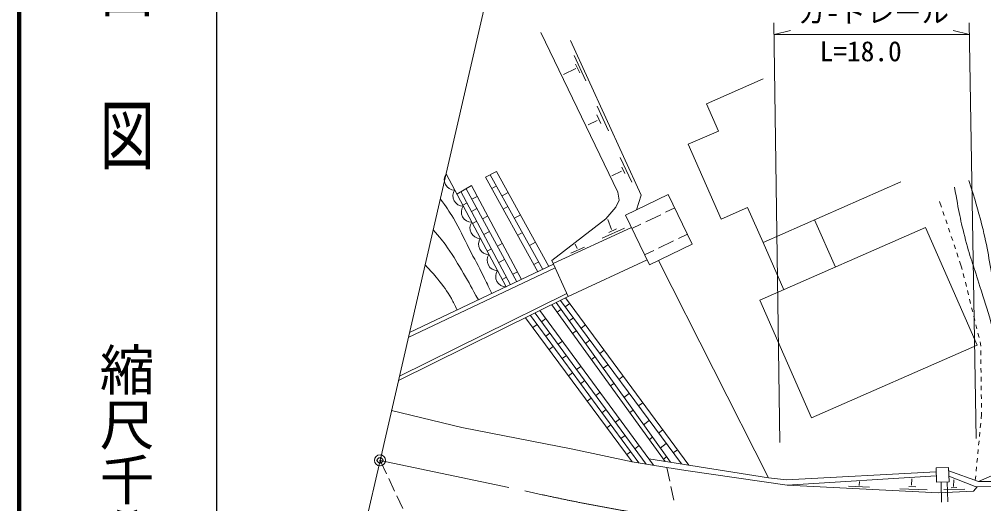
# Model space of a CAD drawing. Units: millimetres, scale not verified. Extents: x 40000 to 680000, y 20000 to 380000.
# Drawn here: x 40000 to 128016, y 276282 to 320479 of the extents above; entities that cross this region are included whole.
import ezdxf
from ezdxf.enums import TextEntityAlignment as Align

# ---------------------------------------------------------------- set-up
doc = ezdxf.new("R2010")
doc.units = ezdxf.units.MM
doc.header["$LTSCALE"] = 1000
doc.header["$PDMODE"] = 32
doc.header["$PDSIZE"] = 500
doc.linetypes.add('CHAIN', pattern=[18.5, 12, -1.5, 3.5, -1.5])
for name, color, linetype, lineweight in [('M-BGD', 7, 'Continuous', 13), ('M-BMK', 2, 'CHAIN', 13), ('M-BMK-SRVR', 3, 'Continuous', 13), ('M-STR-HTXT', 7, 'Continuous', 13), ('M-STR-STR1', 1, 'Continuous', 13), ('M-TTL', 2, 'Continuous', 140), ('M-TTL-BAND', 7, 'Continuous', 25)]:
    doc.layers.add(name, color=color, linetype=linetype, lineweight=lineweight)
doc.layers.add('M-OTRS', color=6, linetype='Continuous')
doc.styles.add('@ＭＳ ゴシック', font='')
doc.styles.add('ＭＳ ゴシック', font='')
doc.styles.get('@ＭＳ ゴシック').set_extended_font_data('@MS Gothic')
doc.styles.get('ＭＳ ゴシック').set_extended_font_data('MS Gothic')

msp = doc.modelspace()

# ---------------------------------------------------------------- linework, layer by layer
at = {"layer": 'M-BGD'}
for p, q in [((87610, 319268), (94611, 304692)), ((90296, 318543), (96751, 304433)), ((90638, 317189), (91707, 314851)), ((90807, 316002), (89668, 315430)), ((90772, 316394), (91152, 315605)), ((102714, 312761), (107892, 315039)), ((92751, 312539), (93763, 310317)), ((103803, 310284), (102714, 312761)), ((92712, 311750), (93080, 310974)), ((92751, 311237), (91910, 310856)), ((101045, 309071), (103803, 310284)), ((104050, 302241), (101045, 309071)), ((94832, 307855), (95897, 305620)), ((78944, 306371), (84424, 296069)), ((83554, 306606), (82546, 306060)), ((82989, 306300), (87785, 297662)), ((83554, 306606), (88336, 297923)), ((94967, 306625), (94082, 306185)), ((94990, 306974), (95266, 306395)), ((82546, 306060), (87337, 297450)), ((120440, 305634), (107878, 300107)), ((79924, 304528), (81260, 305303)), ((80312, 304753), (84837, 296265)), ((80777, 305023), (85399, 296532)), ((81260, 305303), (85832, 296737)), ((83556, 305279), (83116, 305035)), ((84064, 304363), (84619, 304671)), ((94611, 304692), (94743, 303969)), ((80861, 303722), (80465, 303511)), ((81304, 304055), (81786, 304318)), ((94743, 303969), (94440, 303338)), ((95319, 302602), (99218, 304495)), ((96751, 304433), (96319, 303088)), ((99218, 304495), (101418, 299963)), ((124168, 303329), (123989, 303862)), ((81761, 303215), (81273, 302949)), ((84595, 303408), (84157, 303165)), ((94440, 303338), (93520, 302260)), ((99813, 303270), (98988, 302870)), ((106470, 303306), (104050, 302241)), ((107878, 300107), (106470, 303306)), ((124422, 302571), (124295, 302950)), ((81749, 302057), (81352, 301845)), ((82277, 302268), (82744, 302522)), ((85183, 302349), (85731, 302653)), ((93520, 302260), (88603, 298460)), ((94062, 301296), (93703, 302216)), ((97519, 298070), (95319, 302602)), ((98538, 302651), (97189, 301996)), ((112586, 302178), (114480, 297874)), ((124677, 301812), (124549, 302191)), ((82909, 301106), (82403, 300830)), ((88717, 298210), (95865, 301477)), ((93186, 300516), (95237, 301436)), ((93791, 301033), (94518, 301375)), ((96739, 301778), (95913, 301377)), ((107592, 294844), (122699, 301490)), ((122699, 301490), (127420, 290760)), ((124931, 301054), (124804, 301433)), ((85926, 301011), (85490, 300769)), ((86571, 299850), (87110, 300149)), ((99698, 300262), (98348, 299607)), ((100973, 300881), (100147, 300481)), ((125186, 300295), (125058, 300675)), ((83093, 299537), (82692, 299324)), ((83633, 299776), (84080, 300019)), ((90330, 299151), (91575, 299701)), ((90926, 299555), (90739, 299958)), ((97898, 299389), (97073, 298988)), ((101418, 299963), (97519, 298070)), ((107878, 300107), (109771, 295803)), ((125440, 299537), (125313, 299916)), ((84292, 298566), (83764, 298278)), ((88603, 298460), (90100, 295174)), ((90100, 295174), (97297, 298527)), ((98342, 298470), (108362, 278628)), ((125695, 298778), (125567, 299158)), ((126001, 297866), (125822, 298399)), ((88906, 297795), (75505, 291444)), ((88757, 298123), (75608, 291891)), ((87405, 298347), (86972, 298107)), ((126051, 297662), (126001, 297866)), ((84476, 296942), (84073, 296728)), ((85030, 297210), (85456, 297441)), ((126244, 296885), (126147, 297274)), ((126436, 296109), (126340, 296497)), ((90100, 295174), (74598, 287508)), ((89968, 295463), (74690, 287908)), ((101113, 279795), (89852, 295052)), ((126629, 295332), (126532, 295721)), ((126821, 294556), (126725, 294944)), ((98944, 280145), (88596, 294430)), ((99423, 280067), (88990, 294625)), ((89430, 294011), (89081, 293760)), ((89394, 294825), (100427, 279906)), ((89828, 294238), (90232, 294537)), ((112313, 284113), (107592, 294844)), ((127013, 293779), (126917, 294168)), ((95924, 280113), (86196, 293243)), ((96527, 280015), (86648, 293467)), ((87078, 293680), (97214, 279903)), ((97883, 279794), (87514, 293895)), ((87659, 292890), (88045, 293174)), ((90568, 293237), (90187, 292955)), ((127206, 293003), (127110, 293391)), ((87258, 292636), (86861, 292345)), ((91266, 292292), (91669, 292590)), ((127398, 292226), (127302, 292615)), ((88433, 291838), (88050, 291557)), ((90833, 292053), (90494, 291809)), ((127591, 291450), (127495, 291838)), ((88736, 290624), (88348, 290339)), ((89176, 290828), (89562, 291111)), ((92075, 291200), (91663, 290895)), ((127420, 290760), (112313, 284113)), ((127738, 290857), (127687, 291062)), ((127741, 290645), (127738, 290857)), ((89929, 289805), (89545, 289522)), ((92539, 289672), (92212, 289437)), ((92972, 289986), (93373, 290282)), ((127751, 289845), (127746, 290245)), ((90866, 288531), (91251, 288814)), ((93725, 288967), (93280, 288638)), ((127761, 289045), (127756, 289445)), ((90494, 288229), (90116, 287952)), ((94727, 287613), (95126, 287907)), ((127772, 288245), (127767, 288645)), ((127782, 287445), (127777, 287845)), ((91617, 287511), (91230, 287227)), ((94275, 287250), (93960, 287024)), ((127793, 286645), (127787, 287045)), ((92611, 286159), (92995, 286441)), ((95666, 286343), (95182, 285985)), ((127803, 285845), (127798, 286245)), ((92199, 285908), (91831, 285638)), ((96513, 285198), (96909, 285491)), ((127814, 285045), (127808, 285445)), ((93564, 284864), (93175, 284579)), ((96025, 284809), (95722, 284592)), ((127781, 284015), (127822, 284433)), ((127822, 284433), (127819, 284645)), ((93992, 283466), (93634, 283203)), ((94399, 283728), (94782, 284010)), ((97495, 283870), (96974, 283484)), ((127705, 283219), (127743, 283617)), ((98339, 282729), (98733, 283020)), ((127628, 282422), (127667, 282820)), ((95291, 282517), (94900, 282230)), ((97791, 282344), (97501, 282136)), ((99046, 281772), (98494, 281364)), ((127529, 278320), (136618, 282255)), ((127552, 281626), (127590, 282024)), ((95794, 281012), (95446, 280757)), ((96187, 281298), (96570, 281580)), ((99682, 280913), (100074, 281203)), ((127475, 280830), (127514, 281228)), ((108362, 278628), (97448, 280385)), ((99069, 280560), (98788, 280359)), ((127399, 280033), (127437, 280431)), ((100841, 279312), (99104, 279595)), ((110087, 277974), (100841, 279312)), ((123678, 279204), (110028, 278451)), ((123665, 279545), (124813, 279589)), ((123715, 278234), (123665, 279545)), ((124813, 279589), (124864, 278278)), ((127529, 278320), (124825, 279276)), ((127322, 279237), (127360, 279635)), ((110028, 278451), (108362, 278628)), ((110087, 277974), (123692, 278829)), ((116644, 277946), (116679, 278297)), ((121430, 277981), (121447, 278551)), ((124864, 278278), (123715, 278234)), ((124129, 278250), (124178, 276436)), ((124691, 278271), (124740, 276455)), ((127231, 277838), (124844, 278783)), ((125257, 277857), (125277, 278457)), ((127244, 278421), (127284, 278839)), ((127529, 278320), (131758, 278296)), ((123882, 277284), (110087, 277974)), ((115662, 277885), (117608, 277788)), ((120369, 277648), (122858, 277560)), ((121176, 277850), (121815, 277832)), ((127074, 277429), (123882, 277284)), ((124392, 277586), (126294, 277595)), ((125035, 277740), (125553, 277752)), ((127430, 277836), (127074, 277429)), ((131857, 277803), (127231, 277838))]:
    msp.add_line(p, q, dxfattribs=at)
for centre in [(79728, 305844), (80511, 304372), (81294, 302901), (82076, 301429), (82859, 299957), (83642, 298486), (84425, 297014)]:
    msp.add_arc(centre, 945, 146.08837, 269.92866, dxfattribs=at)
for points, knots in [([(131858, 280194), (131891, 281976), (131901, 282561), (131703, 284058), (131504, 285570), (131184, 286380), (130836, 287864), (130245, 290378), (129857, 291773), (129297, 294294), (129129, 295051), (129083, 295485), (128936, 296246), (128523, 298376), (128393, 299592), (127856, 301694), (127445, 303304), (127281, 303858), (126658, 305776)], [0, 0, 0, 0, 1, 1, 1, 2, 2, 2, 3, 3, 3, 4, 4, 4, 5, 5, 5, 6, 6, 6, 6]), ([(125348, 305170), (125764, 302861), (125875, 302194), (126369, 300323), (126808, 298659), (127166, 297759), (127670, 296113), (128059, 294847), (128318, 294149), (128656, 292869), (129048, 291389), (129190, 290541), (129504, 289043), (129845, 287416), (130011, 286499), (130323, 284867), (130536, 283751), (130785, 283141), (130855, 282007), (130911, 281124), (130899, 280777), (130812, 279741)], [0, 0, 0, 0, 1, 1, 1, 2, 2, 2, 3, 3, 3, 4, 4, 4, 5, 5, 5, 6, 6, 6, 7, 7, 7, 7]), ([(78420, 304096), (79014, 303285), (79180, 303035), (79618, 302324), (80261, 301283), (80495, 300629), (81058, 299543), (81566, 298565), (81872, 298027), (82360, 297039), (82664, 296422), (82762, 296222), (83122, 295453)], [0, 0, 0, 0, 1, 1, 1, 2, 2, 2, 3, 3, 3, 4, 4, 4, 4]), ([(77771, 301280), (78416, 300531), (78599, 300302), (79081, 299637), (79715, 298763), (79991, 298219), (80540, 297290), (81092, 296358), (81262, 296044), (81898, 294872)], [0, 0, 0, 0, 1, 1, 1, 2, 2, 2, 3, 3, 3, 3]), ([(77034, 298080), (77602, 297474), (77763, 297293), (78194, 296758), (78720, 296103), (79027, 295736), (79436, 295002), (79659, 294603), (79740, 294453), (79961, 293954)], [0, 0, 0, 0, 1, 1, 1, 2, 2, 2, 3, 3, 3, 3])]:
    msp.add_open_spline(points, degree=3, knots=knots, dxfattribs=at)
at = {"layer": 'M-BMK'}
msp.add_line((72923, 280237), (87721, 277105), dxfattribs=at)
msp.add_arc((122542, 435386), 162066, 257.59269, 287.65586, dxfattribs=at)
at = {"layer": 'M-BMK-SRVR'}
for p, q in [((72923, 280237), (83692, 326979)), ((63860, 240900), (72923, 280237))]:
    msp.add_line(p, q, dxfattribs=at)
msp.add_circle((72923, 280237), 500, dxfattribs=at)
msp.add_point((72923, 280237), dxfattribs=at)
at = {"layer": 'M-OTRS'}
msp.add_point((72923, 280237), dxfattribs=at)
at = {"layer": 'M-STR-HTXT'}
for p, q in [((108875, 320155), (109407, 281852)), ((127330, 282241), (126703, 320155)), ((108889, 319087), (110389, 319462)), ((108889, 319087), (126720, 319087)), ((126720, 319087), (125220, 319462))]:
    msp.add_line(p, q, dxfattribs=at)
at = {"layer": 'M-STR-STR1'}
for p, q in [((73970, 284782), (80395, 283222)), ((80395, 283222), (90512, 281270)), ((90512, 281270), (95924, 280113)), ((73499, 279021), (72923, 280237)), ((95924, 280113), (99104, 279595)), ((99104, 279595), (99367, 278330)), ((74248, 277440), (73713, 278570)), ((99468, 277840), (99722, 276616)), ((74997, 275858), (74462, 276988))]:
    msp.add_line(p, q, dxfattribs=at)
at = {"layer": 'M-TTL'}
msp.add_line((40000, 380000), (40000, 20000), dxfattribs=at)
at = {"layer": 'M-TTL-BAND'}
msp.add_line((58000, 370000), (58000, 20000), dxfattribs=at)

# ---------------------------------------------------------------- texts
at = {"layer": 'M-STR-HTXT', "style": 'ＭＳ ゴシック'}
for s, p in [('ガ-ドレール', (111102, 319624)), ('L=18.0', (113051, 316100))]:
    msp.add_text(s, height=1833, dxfattribs=at).set_placement(p, align=Align.BOTTOM_LEFT)
at = {"layer": 'M-TTL-BAND', "style": '@ＭＳ ゴシック', "width": 1.4}
msp.add_text('平  面  図', height=3666, rotation=270, dxfattribs=at).set_placement((49777, 306475), align=Align.MIDDLE_RIGHT)
at = {"layer": 'M-TTL-BAND', "style": '@ＭＳ ゴシック'}
msp.add_text('縮尺千分の一', height=3666, rotation=270, dxfattribs=at).set_placement((49777, 261030), align=Align.MIDDLE_RIGHT)

doc.saveas('drawing.dxf')
